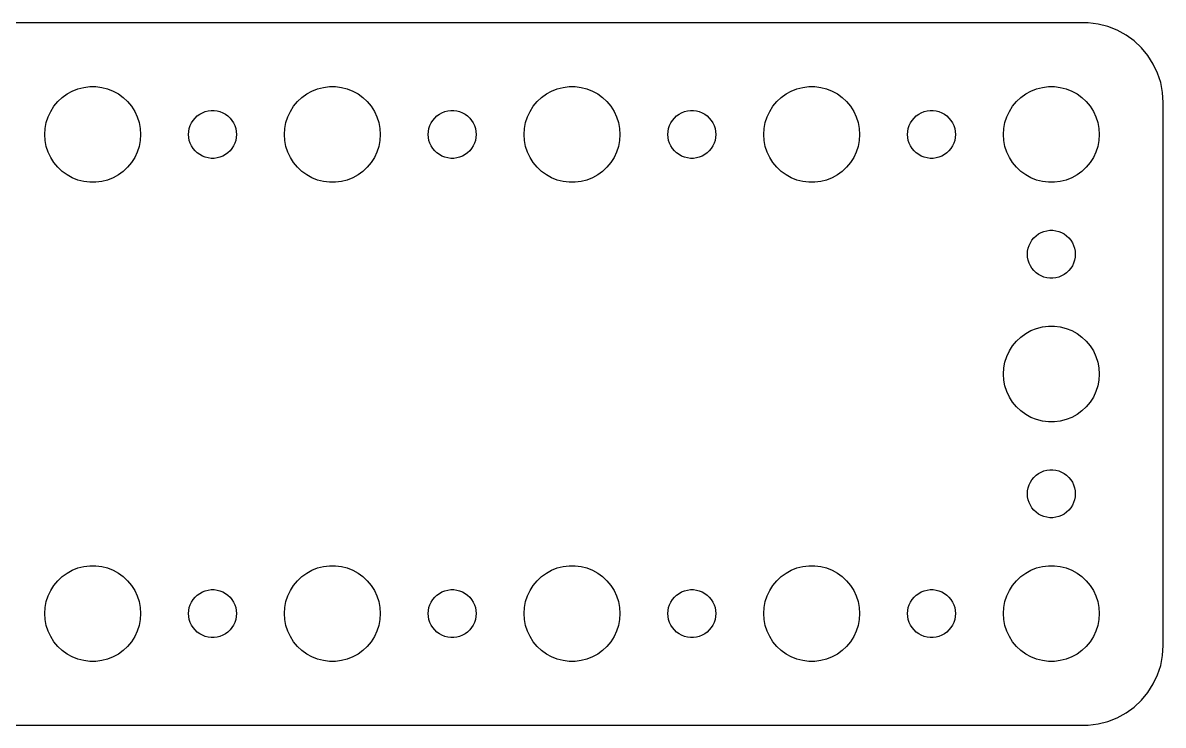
# Model space of a CAD drawing. Header units: metres. Extents: x -134 to 134, y -22 to 22.
# Drawn here: x 63.1 to 134.5, y -22 to 22 of the extents above; entities that cross this region are included whole.
import ezdxf

# ---------------------------------------------------------------- set-up
doc = ezdxf.new("R2010")
doc.units = ezdxf.units.M

msp = doc.modelspace()

# ---------------------------------------------------------------- linework, layer by layer
for p, q in [((129.814, 21.9901), (-129.814, 21.9901)), ((130.437, 21.9114), (129.814, 21.9901)), ((131.045, 21.7553), (130.437, 21.9114)), ((131.629, 21.5241), (131.045, 21.7553)), ((132.179, 21.2216), (131.629, 21.5241)), ((132.687, 20.8526), (132.179, 21.2216)), ((133.145, 20.4227), (132.687, 20.8526)), ((133.545, 19.9389), (133.145, 20.4227)), ((133.882, 19.4088), (133.545, 19.9389)), ((134.149, 18.8406), (133.882, 19.4088)), ((134.343, 18.2434), (134.149, 18.8406)), ((66.2227, 17.7145), (66.573, 17.8532)), ((66.573, 17.8532), (66.9379, 17.9469)), ((66.9379, 17.9469), (67.3116, 17.9941)), ((67.3116, 17.9941), (67.6884, 17.9941)), ((67.6884, 17.9941), (68.0621, 17.9469)), ((68.0621, 17.9469), (68.427, 17.8532)), ((68.427, 17.8532), (68.7773, 17.7145)), ((81.2227, 17.7145), (81.573, 17.8532)), ((81.573, 17.8532), (81.9379, 17.9469)), ((81.9379, 17.9469), (82.3116, 17.9941)), ((82.3116, 17.9941), (82.6884, 17.9941)), ((82.6884, 17.9941), (83.0621, 17.9469)), ((83.0621, 17.9469), (83.427, 17.8532)), ((83.427, 17.8532), (83.7773, 17.7145)), ((96.2227, 17.7145), (96.573, 17.8532)), ((96.573, 17.8532), (96.9379, 17.9469)), ((96.9379, 17.9469), (97.3116, 17.9941)), ((97.3116, 17.9941), (97.6884, 17.9941)), ((97.6884, 17.9941), (98.0621, 17.9469)), ((98.0621, 17.9469), (98.427, 17.8532)), ((98.427, 17.8532), (98.7773, 17.7145)), ((111.223, 17.7145), (111.573, 17.8532)), ((111.573, 17.8532), (111.938, 17.9469)), ((111.938, 17.9469), (112.312, 17.9941)), ((112.312, 17.9941), (112.688, 17.9941)), ((112.688, 17.9941), (113.062, 17.9469)), ((113.062, 17.9469), (113.427, 17.8532)), ((113.427, 17.8532), (113.777, 17.7145)), ((126.223, 17.7145), (126.573, 17.8532)), ((126.573, 17.8532), (126.938, 17.9469)), ((126.938, 17.9469), (127.312, 17.9941)), ((127.312, 17.9941), (127.688, 17.9941)), ((127.688, 17.9941), (128.062, 17.9469)), ((128.062, 17.9469), (128.427, 17.8532)), ((128.427, 17.8532), (128.777, 17.7145)), ((134.461, 17.6267), (134.343, 18.2434)), ((65.3131, 17.0536), (65.5877, 17.3115)), ((65.5877, 17.3115), (65.8925, 17.533)), ((65.8925, 17.533), (66.2227, 17.7145)), ((68.7773, 17.7145), (69.1075, 17.533)), ((69.1075, 17.533), (69.4123, 17.3115)), ((69.4123, 17.3115), (69.6869, 17.0536)), ((80.3131, 17.0536), (80.5877, 17.3115)), ((80.5877, 17.3115), (80.8925, 17.533)), ((80.8925, 17.533), (81.2227, 17.7145)), ((83.7773, 17.7145), (84.1075, 17.533)), ((84.1075, 17.533), (84.4123, 17.3115)), ((84.4123, 17.3115), (84.6869, 17.0536)), ((95.3131, 17.0536), (95.5877, 17.3115)), ((95.5877, 17.3115), (95.8925, 17.533)), ((95.8925, 17.533), (96.2227, 17.7145)), ((98.7773, 17.7145), (99.1075, 17.533)), ((99.1075, 17.533), (99.4123, 17.3115)), ((99.4123, 17.3115), (99.6869, 17.0536)), ((110.313, 17.0536), (110.588, 17.3115)), ((110.588, 17.3115), (110.893, 17.533)), ((110.893, 17.533), (111.223, 17.7145)), ((113.777, 17.7145), (114.107, 17.533)), ((114.107, 17.533), (114.412, 17.3115)), ((114.412, 17.3115), (114.687, 17.0536)), ((125.313, 17.0536), (125.588, 17.3115)), ((125.588, 17.3115), (125.893, 17.533)), ((125.893, 17.533), (126.223, 17.7145)), ((128.777, 17.7145), (129.107, 17.533)), ((129.107, 17.533), (129.412, 17.3115)), ((129.412, 17.3115), (129.687, 17.0536)), ((134.5, 17), (134.461, 17.6267)), ((64.7107, 16.1044), (64.8711, 16.4453)), ((64.8711, 16.4453), (65.073, 16.7634)), ((65.073, 16.7634), (65.3131, 17.0536)), ((69.6869, 17.0536), (69.927, 16.7634)), ((69.927, 16.7634), (70.1289, 16.4453)), ((70.1289, 16.4453), (70.2893, 16.1044)), ((74.3613, 16.3572), (74.5365, 16.4266)), ((74.5365, 16.4266), (74.7189, 16.4734)), ((74.7189, 16.4734), (74.9058, 16.497)), ((74.9058, 16.497), (75.0942, 16.497)), ((75.0942, 16.497), (75.2811, 16.4734)), ((75.2811, 16.4734), (75.4635, 16.4266)), ((75.4635, 16.4266), (75.6387, 16.3572)), ((79.7107, 16.1044), (79.8711, 16.4453)), ((79.8711, 16.4453), (80.073, 16.7634)), ((80.073, 16.7634), (80.3131, 17.0536)), ((84.6869, 17.0536), (84.927, 16.7634)), ((84.927, 16.7634), (85.1289, 16.4453)), ((85.1289, 16.4453), (85.2893, 16.1044)), ((89.3613, 16.3572), (89.5365, 16.4266)), ((89.5365, 16.4266), (89.7189, 16.4734)), ((89.7189, 16.4734), (89.9058, 16.497)), ((89.9058, 16.497), (90.0942, 16.497)), ((90.0942, 16.497), (90.2811, 16.4734)), ((90.2811, 16.4734), (90.4635, 16.4266)), ((90.4635, 16.4266), (90.6387, 16.3572)), ((94.7107, 16.1044), (94.8711, 16.4453)), ((94.8711, 16.4453), (95.073, 16.7634)), ((95.073, 16.7634), (95.3131, 17.0536)), ((99.6869, 17.0536), (99.927, 16.7634)), ((99.927, 16.7634), (100.129, 16.4453)), ((100.129, 16.4453), (100.289, 16.1044)), ((104.361, 16.3572), (104.536, 16.4266)), ((104.536, 16.4266), (104.719, 16.4734)), ((104.719, 16.4734), (104.906, 16.497)), ((104.906, 16.497), (105.094, 16.497)), ((105.094, 16.497), (105.281, 16.4734)), ((105.281, 16.4734), (105.464, 16.4266)), ((105.464, 16.4266), (105.639, 16.3572)), ((109.711, 16.1044), (109.871, 16.4453)), ((109.871, 16.4453), (110.073, 16.7634)), ((110.073, 16.7634), (110.313, 17.0536)), ((114.687, 17.0536), (114.927, 16.7634)), ((114.927, 16.7634), (115.129, 16.4453)), ((115.129, 16.4453), (115.289, 16.1044)), ((119.361, 16.3572), (119.536, 16.4266)), ((119.536, 16.4266), (119.719, 16.4734)), ((119.719, 16.4734), (119.906, 16.497)), ((119.906, 16.497), (120.094, 16.497)), ((120.094, 16.497), (120.281, 16.4734)), ((120.281, 16.4734), (120.464, 16.4266)), ((120.464, 16.4266), (120.639, 16.3572)), ((124.711, 16.1044), (124.871, 16.4453)), ((124.871, 16.4453), (125.073, 16.7634)), ((125.073, 16.7634), (125.313, 17.0536)), ((129.687, 17.0536), (129.927, 16.7634)), ((129.927, 16.7634), (130.129, 16.4453)), ((130.129, 16.4453), (130.289, 16.1044)), ((134.5, -17), (134.5, 17)), ((64.5237, 15.376), (64.5943, 15.7461)), ((64.5943, 15.7461), (64.7107, 16.1044)), ((70.2893, 16.1044), (70.4057, 15.7461)), ((70.4057, 15.7461), (70.4763, 15.376)), ((73.6053, 15.5522), (73.6855, 15.7226)), ((73.6855, 15.7226), (73.7865, 15.8817)), ((73.7865, 15.8817), (73.9065, 16.0268)), ((73.9065, 16.0268), (74.0439, 16.1558)), ((74.0439, 16.1558), (74.1963, 16.2665)), ((74.1963, 16.2665), (74.3613, 16.3572)), ((75.6387, 16.3572), (75.8037, 16.2665)), ((75.8037, 16.2665), (75.9561, 16.1558)), ((75.9561, 16.1558), (76.0934, 16.0268)), ((76.0934, 16.0268), (76.2135, 15.8817)), ((76.2135, 15.8817), (76.3145, 15.7226)), ((76.3145, 15.7226), (76.3947, 15.5522)), ((79.5237, 15.376), (79.5943, 15.7461)), ((79.5943, 15.7461), (79.7107, 16.1044)), ((85.2893, 16.1044), (85.4057, 15.7461)), ((85.4057, 15.7461), (85.4763, 15.376)), ((88.6053, 15.5522), (88.6855, 15.7226)), ((88.6855, 15.7226), (88.7865, 15.8817)), ((88.7865, 15.8817), (88.9065, 16.0268)), ((88.9065, 16.0268), (89.0439, 16.1558)), ((89.0439, 16.1558), (89.1963, 16.2665)), ((89.1963, 16.2665), (89.3613, 16.3572)), ((90.6387, 16.3572), (90.8037, 16.2665)), ((90.8037, 16.2665), (90.9561, 16.1558)), ((90.9561, 16.1558), (91.0934, 16.0268)), ((91.0934, 16.0268), (91.2135, 15.8817)), ((91.2135, 15.8817), (91.3145, 15.7226)), ((91.3145, 15.7226), (91.3947, 15.5522)), ((94.5237, 15.376), (94.5943, 15.7461)), ((94.5943, 15.7461), (94.7107, 16.1044)), ((100.289, 16.1044), (100.406, 15.7461)), ((100.406, 15.7461), (100.476, 15.376)), ((103.605, 15.5522), (103.686, 15.7226)), ((103.686, 15.7226), (103.786, 15.8817)), ((103.786, 15.8817), (103.907, 16.0268)), ((103.907, 16.0268), (104.044, 16.1558)), ((104.044, 16.1558), (104.196, 16.2665)), ((104.196, 16.2665), (104.361, 16.3572)), ((105.639, 16.3572), (105.804, 16.2665)), ((105.804, 16.2665), (105.956, 16.1558)), ((105.956, 16.1558), (106.093, 16.0268)), ((106.093, 16.0268), (106.214, 15.8817)), ((106.214, 15.8817), (106.314, 15.7226)), ((106.314, 15.7226), (106.395, 15.5522)), ((109.524, 15.376), (109.594, 15.7461)), ((109.594, 15.7461), (109.711, 16.1044)), ((115.289, 16.1044), (115.406, 15.7461)), ((115.406, 15.7461), (115.476, 15.376)), ((118.605, 15.5522), (118.686, 15.7226)), ((118.686, 15.7226), (118.786, 15.8817)), ((118.786, 15.8817), (118.907, 16.0268)), ((118.907, 16.0268), (119.044, 16.1558)), ((119.044, 16.1558), (119.196, 16.2665)), ((119.196, 16.2665), (119.361, 16.3572)), ((120.639, 16.3572), (120.804, 16.2665)), ((120.804, 16.2665), (120.956, 16.1558)), ((120.956, 16.1558), (121.093, 16.0268)), ((121.093, 16.0268), (121.214, 15.8817)), ((121.214, 15.8817), (121.314, 15.7226)), ((121.314, 15.7226), (121.395, 15.5522)), ((124.524, 15.376), (124.594, 15.7461)), ((124.594, 15.7461), (124.711, 16.1044)), ((130.289, 16.1044), (130.406, 15.7461)), ((130.406, 15.7461), (130.476, 15.376)), ((64.5, 15), (64.5237, 15.376)), ((64.5237, 14.624), (64.5, 15)), ((70.4763, 15.376), (70.5, 15)), ((70.5, 15), (70.4763, 14.624)), ((73.5, 15), (73.5118, 15.188)), ((73.5118, 14.812), (73.5, 15)), ((73.5118, 15.188), (73.5471, 15.373)), ((73.5471, 15.373), (73.6053, 15.5522)), ((76.3947, 15.5522), (76.4529, 15.373)), ((76.4529, 15.373), (76.4882, 15.188)), ((76.4882, 15.188), (76.5, 15)), ((76.5, 15), (76.4882, 14.812)), ((79.5, 15), (79.5237, 15.376)), ((79.5237, 14.624), (79.5, 15)), ((85.4763, 15.376), (85.5, 15)), ((85.5, 15), (85.4763, 14.624)), ((88.5, 15), (88.5118, 15.188)), ((88.5118, 14.812), (88.5, 15)), ((88.5118, 15.188), (88.5471, 15.373)), ((88.5471, 15.373), (88.6053, 15.5522)), ((91.3947, 15.5522), (91.4529, 15.373)), ((91.4529, 15.373), (91.4882, 15.188)), ((91.4882, 15.188), (91.5, 15)), ((91.5, 15), (91.4882, 14.812)), ((94.5, 15), (94.5237, 15.376)), ((94.5237, 14.624), (94.5, 15)), ((100.476, 15.376), (100.5, 15)), ((100.5, 15), (100.476, 14.624)), ((103.5, 15), (103.512, 15.188)), ((103.512, 14.812), (103.5, 15)), ((103.512, 15.188), (103.547, 15.373)), ((103.547, 15.373), (103.605, 15.5522)), ((106.395, 15.5522), (106.453, 15.373)), ((106.453, 15.373), (106.488, 15.188)), ((106.488, 15.188), (106.5, 15)), ((106.5, 15), (106.488, 14.812)), ((109.5, 15), (109.524, 15.376)), ((109.524, 14.624), (109.5, 15)), ((115.476, 15.376), (115.5, 15)), ((115.5, 15), (115.476, 14.624)), ((118.5, 15), (118.512, 15.188)), ((118.512, 14.812), (118.5, 15)), ((118.512, 15.188), (118.547, 15.373)), ((118.547, 15.373), (118.605, 15.5522)), ((121.395, 15.5522), (121.453, 15.373)), ((121.453, 15.373), (121.488, 15.188)), ((121.488, 15.188), (121.5, 15)), ((121.5, 15), (121.488, 14.812)), ((124.5, 15), (124.524, 15.376)), ((124.524, 14.624), (124.5, 15)), ((130.476, 15.376), (130.5, 15)), ((130.5, 15), (130.476, 14.624)), ((64.5943, 14.2539), (64.5237, 14.624)), ((70.4763, 14.624), (70.4057, 14.2539)), ((73.5471, 14.627), (73.5118, 14.812)), ((73.6053, 14.4478), (73.5471, 14.627)), ((73.6855, 14.2774), (73.6053, 14.4478)), ((73.7865, 14.1183), (73.6855, 14.2774)), ((76.3145, 14.2774), (76.2135, 14.1183)), ((76.3947, 14.4478), (76.3145, 14.2774)), ((76.4529, 14.627), (76.3947, 14.4478)), ((76.4882, 14.812), (76.4529, 14.627)), ((79.5943, 14.2539), (79.5237, 14.624)), ((85.4763, 14.624), (85.4057, 14.2539)), ((88.5471, 14.627), (88.5118, 14.812)), ((88.6053, 14.4478), (88.5471, 14.627)), ((88.6855, 14.2774), (88.6053, 14.4478)), ((88.7865, 14.1183), (88.6855, 14.2774)), ((91.3145, 14.2774), (91.2135, 14.1183)), ((91.3947, 14.4478), (91.3145, 14.2774)), ((91.4529, 14.627), (91.3947, 14.4478)), ((91.4882, 14.812), (91.4529, 14.627)), ((94.5943, 14.2539), (94.5237, 14.624)), ((100.476, 14.624), (100.406, 14.2539)), ((103.547, 14.627), (103.512, 14.812)), ((103.605, 14.4478), (103.547, 14.627)), ((103.686, 14.2774), (103.605, 14.4478)), ((103.786, 14.1183), (103.686, 14.2774)), ((106.314, 14.2774), (106.214, 14.1183)), ((106.395, 14.4478), (106.314, 14.2774)), ((106.453, 14.627), (106.395, 14.4478)), ((106.488, 14.812), (106.453, 14.627)), ((109.594, 14.2539), (109.524, 14.624)), ((115.476, 14.624), (115.406, 14.2539)), ((118.547, 14.627), (118.512, 14.812)), ((118.605, 14.4478), (118.547, 14.627)), ((118.686, 14.2774), (118.605, 14.4478)), ((118.786, 14.1183), (118.686, 14.2774)), ((121.314, 14.2774), (121.214, 14.1183)), ((121.395, 14.4478), (121.314, 14.2774)), ((121.453, 14.627), (121.395, 14.4478)), ((121.488, 14.812), (121.453, 14.627)), ((124.594, 14.2539), (124.524, 14.624)), ((130.476, 14.624), (130.406, 14.2539)), ((64.7107, 13.8956), (64.5943, 14.2539)), ((64.8711, 13.5547), (64.7107, 13.8956)), ((70.2893, 13.8956), (70.1289, 13.5547)), ((70.4057, 14.2539), (70.2893, 13.8956)), ((73.9065, 13.9732), (73.7865, 14.1183)), ((74.0439, 13.8442), (73.9065, 13.9732)), ((74.1963, 13.7335), (74.0439, 13.8442)), ((74.3613, 13.6427), (74.1963, 13.7335)), ((74.5365, 13.5734), (74.3613, 13.6427)), ((74.7189, 13.5266), (74.5365, 13.5734)), ((75.4635, 13.5734), (75.2811, 13.5266)), ((75.6387, 13.6427), (75.4635, 13.5734)), ((75.8037, 13.7335), (75.6387, 13.6427)), ((75.9561, 13.8442), (75.8037, 13.7335)), ((76.0934, 13.9732), (75.9561, 13.8442)), ((76.2135, 14.1183), (76.0934, 13.9732)), ((79.7107, 13.8956), (79.5943, 14.2539)), ((79.8711, 13.5547), (79.7107, 13.8956)), ((85.2893, 13.8956), (85.1289, 13.5547)), ((85.4057, 14.2539), (85.2893, 13.8956)), ((88.9065, 13.9732), (88.7865, 14.1183)), ((89.0439, 13.8442), (88.9065, 13.9732)), ((89.1963, 13.7335), (89.0439, 13.8442)), ((89.3613, 13.6427), (89.1963, 13.7335)), ((89.5365, 13.5734), (89.3613, 13.6427)), ((89.7189, 13.5266), (89.5365, 13.5734)), ((90.4635, 13.5734), (90.2811, 13.5266)), ((90.6387, 13.6427), (90.4635, 13.5734)), ((90.8037, 13.7335), (90.6387, 13.6427)), ((90.9561, 13.8442), (90.8037, 13.7335)), ((91.0934, 13.9732), (90.9561, 13.8442)), ((91.2135, 14.1183), (91.0934, 13.9732)), ((94.7107, 13.8956), (94.5943, 14.2539)), ((94.8711, 13.5547), (94.7107, 13.8956)), ((100.289, 13.8956), (100.129, 13.5547)), ((100.406, 14.2539), (100.289, 13.8956)), ((103.907, 13.9732), (103.786, 14.1183)), ((104.044, 13.8442), (103.907, 13.9732)), ((104.196, 13.7335), (104.044, 13.8442)), ((104.361, 13.6427), (104.196, 13.7335)), ((104.536, 13.5734), (104.361, 13.6427)), ((104.719, 13.5266), (104.536, 13.5734)), ((105.464, 13.5734), (105.281, 13.5266)), ((105.639, 13.6427), (105.464, 13.5734)), ((105.804, 13.7335), (105.639, 13.6427)), ((105.956, 13.8442), (105.804, 13.7335)), ((106.093, 13.9732), (105.956, 13.8442)), ((106.214, 14.1183), (106.093, 13.9732)), ((109.711, 13.8956), (109.594, 14.2539)), ((109.871, 13.5547), (109.711, 13.8956)), ((115.289, 13.8956), (115.129, 13.5547)), ((115.406, 14.2539), (115.289, 13.8956)), ((118.907, 13.9732), (118.786, 14.1183)), ((119.044, 13.8442), (118.907, 13.9732)), ((119.196, 13.7335), (119.044, 13.8442)), ((119.361, 13.6427), (119.196, 13.7335)), ((119.536, 13.5734), (119.361, 13.6427)), ((119.719, 13.5266), (119.536, 13.5734)), ((120.464, 13.5734), (120.281, 13.5266)), ((120.639, 13.6427), (120.464, 13.5734)), ((120.804, 13.7335), (120.639, 13.6427)), ((120.956, 13.8442), (120.804, 13.7335)), ((121.093, 13.9732), (120.956, 13.8442)), ((121.214, 14.1183), (121.093, 13.9732)), ((124.711, 13.8956), (124.594, 14.2539)), ((124.871, 13.5547), (124.711, 13.8956)), ((130.289, 13.8956), (130.129, 13.5547)), ((130.406, 14.2539), (130.289, 13.8956)), ((65.073, 13.2366), (64.8711, 13.5547)), ((65.3131, 12.9464), (65.073, 13.2366)), ((65.5877, 12.6884), (65.3131, 12.9464)), ((69.6869, 12.9464), (69.4123, 12.6884)), ((69.927, 13.2366), (69.6869, 12.9464)), ((70.1289, 13.5547), (69.927, 13.2366)), ((74.9058, 13.5029), (74.7189, 13.5266)), ((75.0942, 13.5029), (74.9058, 13.5029)), ((75.2811, 13.5266), (75.0942, 13.5029)), ((80.073, 13.2366), (79.8711, 13.5547)), ((80.3131, 12.9464), (80.073, 13.2366)), ((80.5877, 12.6884), (80.3131, 12.9464)), ((84.6869, 12.9464), (84.4123, 12.6884)), ((84.927, 13.2366), (84.6869, 12.9464)), ((85.1289, 13.5547), (84.927, 13.2366)), ((89.9058, 13.5029), (89.7189, 13.5266)), ((90.0942, 13.5029), (89.9058, 13.5029)), ((90.2811, 13.5266), (90.0942, 13.5029)), ((95.073, 13.2366), (94.8711, 13.5547)), ((95.3131, 12.9464), (95.073, 13.2366)), ((95.5877, 12.6884), (95.3131, 12.9464)), ((99.6869, 12.9464), (99.4123, 12.6884)), ((99.927, 13.2366), (99.6869, 12.9464)), ((100.129, 13.5547), (99.927, 13.2366)), ((104.906, 13.5029), (104.719, 13.5266)), ((105.094, 13.5029), (104.906, 13.5029)), ((105.281, 13.5266), (105.094, 13.5029)), ((110.073, 13.2366), (109.871, 13.5547)), ((110.313, 12.9464), (110.073, 13.2366)), ((110.588, 12.6884), (110.313, 12.9464)), ((114.687, 12.9464), (114.412, 12.6884)), ((114.927, 13.2366), (114.687, 12.9464)), ((115.129, 13.5547), (114.927, 13.2366)), ((119.906, 13.5029), (119.719, 13.5266)), ((120.094, 13.5029), (119.906, 13.5029)), ((120.281, 13.5266), (120.094, 13.5029)), ((125.073, 13.2366), (124.871, 13.5547)), ((125.313, 12.9464), (125.073, 13.2366)), ((125.588, 12.6884), (125.313, 12.9464)), ((129.687, 12.9464), (129.412, 12.6884)), ((129.927, 13.2366), (129.687, 12.9464)), ((130.129, 13.5547), (129.927, 13.2366)), ((65.8925, 12.467), (65.5877, 12.6884)), ((66.2227, 12.2855), (65.8925, 12.467)), ((66.573, 12.1468), (66.2227, 12.2855)), ((66.9379, 12.0531), (66.573, 12.1468)), ((68.427, 12.1468), (68.0621, 12.0531)), ((68.7773, 12.2855), (68.427, 12.1468)), ((69.1075, 12.467), (68.7773, 12.2855)), ((69.4123, 12.6884), (69.1075, 12.467)), ((80.8925, 12.467), (80.5877, 12.6884)), ((81.2227, 12.2855), (80.8925, 12.467)), ((81.573, 12.1468), (81.2227, 12.2855)), ((81.9379, 12.0531), (81.573, 12.1468)), ((83.427, 12.1468), (83.0621, 12.0531)), ((83.7773, 12.2855), (83.427, 12.1468)), ((84.1075, 12.467), (83.7773, 12.2855)), ((84.4123, 12.6884), (84.1075, 12.467)), ((95.8925, 12.467), (95.5877, 12.6884)), ((96.2227, 12.2855), (95.8925, 12.467)), ((96.573, 12.1468), (96.2227, 12.2855)), ((96.9379, 12.0531), (96.573, 12.1468)), ((98.427, 12.1468), (98.0621, 12.0531)), ((98.7773, 12.2855), (98.427, 12.1468)), ((99.1075, 12.467), (98.7773, 12.2855)), ((99.4123, 12.6884), (99.1075, 12.467)), ((110.893, 12.467), (110.588, 12.6884)), ((111.223, 12.2855), (110.893, 12.467)), ((111.573, 12.1468), (111.223, 12.2855)), ((111.938, 12.0531), (111.573, 12.1468)), ((113.427, 12.1468), (113.062, 12.0531)), ((113.777, 12.2855), (113.427, 12.1468)), ((114.107, 12.467), (113.777, 12.2855)), ((114.412, 12.6884), (114.107, 12.467)), ((125.893, 12.467), (125.588, 12.6884)), ((126.223, 12.2855), (125.893, 12.467)), ((126.573, 12.1468), (126.223, 12.2855)), ((126.938, 12.0531), (126.573, 12.1468)), ((128.427, 12.1468), (128.062, 12.0531)), ((128.777, 12.2855), (128.427, 12.1468)), ((129.107, 12.467), (128.777, 12.2855)), ((129.412, 12.6884), (129.107, 12.467)), ((67.3116, 12.0059), (66.9379, 12.0531)), ((67.6884, 12.0059), (67.3116, 12.0059)), ((68.0621, 12.0531), (67.6884, 12.0059)), ((82.3116, 12.0059), (81.9379, 12.0531)), ((82.6884, 12.0059), (82.3116, 12.0059)), ((83.0621, 12.0531), (82.6884, 12.0059)), ((97.3116, 12.0059), (96.9379, 12.0531)), ((97.6884, 12.0059), (97.3116, 12.0059)), ((98.0621, 12.0531), (97.6884, 12.0059)), ((112.312, 12.0059), (111.938, 12.0531)), ((112.688, 12.0059), (112.312, 12.0059)), ((113.062, 12.0531), (112.688, 12.0059)), ((127.312, 12.0059), (126.938, 12.0531)), ((127.688, 12.0059), (127.312, 12.0059)), ((128.062, 12.0531), (127.688, 12.0059)), ((126.407, 8.52681), (126.544, 8.65576)), ((126.544, 8.65576), (126.696, 8.76648)), ((126.696, 8.76648), (126.861, 8.85724)), ((126.861, 8.85724), (127.036, 8.92657)), ((127.036, 8.92657), (127.219, 8.97342)), ((127.219, 8.97342), (127.406, 8.99704)), ((127.406, 8.99704), (127.594, 8.99704)), ((127.594, 8.99704), (127.781, 8.97342)), ((127.781, 8.97342), (127.964, 8.92657)), ((127.964, 8.92657), (128.139, 8.85724)), ((128.139, 8.85724), (128.304, 8.76648)), ((128.304, 8.76648), (128.456, 8.65576)), ((128.456, 8.65576), (128.593, 8.52681)), ((126.012, 7.68799), (126.047, 7.87303)), ((126.047, 7.87303), (126.105, 8.05219)), ((126.105, 8.05219), (126.186, 8.22263)), ((126.186, 8.22263), (126.286, 8.38167)), ((126.286, 8.38167), (126.407, 8.52681)), ((128.593, 8.52681), (128.714, 8.38167)), ((128.714, 8.38167), (128.814, 8.22263)), ((128.814, 8.22263), (128.895, 8.05219)), ((128.895, 8.05219), (128.953, 7.87303)), ((128.953, 7.87303), (128.988, 7.68799)), ((126, 7.5), (126.012, 7.68799)), ((126.012, 7.312), (126, 7.5)), ((126.047, 7.12695), (126.012, 7.312)), ((128.988, 7.312), (128.953, 7.12695)), ((128.988, 7.68799), (129, 7.5)), ((129, 7.5), (128.988, 7.312)), ((126.105, 6.9478), (126.047, 7.12695)), ((126.186, 6.77736), (126.105, 6.9478)), ((126.286, 6.61832), (126.186, 6.77736)), ((126.407, 6.47318), (126.286, 6.61832)), ((126.544, 6.34422), (126.407, 6.47318)), ((128.593, 6.47318), (128.456, 6.34422)), ((128.714, 6.61832), (128.593, 6.47318)), ((128.814, 6.77736), (128.714, 6.61832)), ((128.895, 6.9478), (128.814, 6.77736)), ((128.953, 7.12695), (128.895, 6.9478)), ((126.696, 6.23351), (126.544, 6.34422)), ((126.861, 6.14275), (126.696, 6.23351)), ((127.036, 6.07341), (126.861, 6.14275)), ((127.219, 6.02657), (127.036, 6.07341)), ((127.406, 6.00294), (127.219, 6.02657)), ((127.594, 6.00294), (127.406, 6.00294)), ((127.781, 6.02657), (127.594, 6.00294)), ((127.964, 6.07341), (127.781, 6.02657)), ((128.139, 6.14275), (127.964, 6.07341)), ((128.304, 6.23351), (128.139, 6.14275)), ((128.456, 6.34422), (128.304, 6.23351)), ((126.573, 2.85316), (126.938, 2.94685)), ((126.938, 2.94685), (127.312, 2.99408)), ((127.312, 2.99408), (127.688, 2.99408)), ((127.688, 2.99408), (128.062, 2.94685)), ((128.062, 2.94685), (128.427, 2.85316)), ((125.313, 2.05363), (125.588, 2.31154)), ((125.588, 2.31154), (125.893, 2.53297)), ((125.893, 2.53297), (126.223, 2.71448)), ((126.223, 2.71448), (126.573, 2.85316)), ((128.427, 2.85316), (128.777, 2.71448)), ((128.777, 2.71448), (129.107, 2.53297)), ((129.107, 2.53297), (129.412, 2.31154)), ((129.412, 2.31154), (129.687, 2.05363)), ((124.711, 1.10437), (124.871, 1.44525)), ((124.871, 1.44525), (125.073, 1.76335)), ((125.073, 1.76335), (125.313, 2.05363)), ((129.687, 2.05363), (129.927, 1.76335)), ((129.927, 1.76335), (130.129, 1.44525)), ((130.129, 1.44525), (130.289, 1.10437)), ((124.524, 0.37599), (124.594, 0.74606)), ((124.594, 0.74606), (124.711, 1.10437)), ((130.289, 1.10437), (130.406, 0.74606)), ((130.406, 0.74606), (130.476, 0.37599)), ((124.5, 0), (124.524, 0.37599)), ((124.524, -0.37599), (124.5, 0)), ((130.476, 0.37599), (130.5, 0)), ((130.5, 0), (130.476, -0.37599)), ((124.594, -0.74606), (124.524, -0.37599)), ((130.476, -0.37599), (130.406, -0.74606)), ((124.711, -1.10437), (124.594, -0.74606)), ((124.871, -1.44525), (124.711, -1.10437)), ((130.289, -1.10437), (130.129, -1.44525)), ((130.406, -0.74606), (130.289, -1.10437)), ((125.073, -1.76335), (124.871, -1.44525)), ((125.313, -2.05363), (125.073, -1.76335)), ((125.588, -2.31154), (125.313, -2.05363)), ((129.687, -2.05363), (129.412, -2.31154)), ((129.927, -1.76335), (129.687, -2.05363)), ((130.129, -1.44525), (129.927, -1.76335)), ((125.893, -2.53297), (125.588, -2.31154)), ((126.223, -2.71448), (125.893, -2.53297)), ((126.573, -2.85316), (126.223, -2.71448)), ((126.938, -2.94685), (126.573, -2.85316)), ((128.427, -2.85316), (128.062, -2.94685)), ((128.777, -2.71448), (128.427, -2.85316)), ((129.107, -2.53297), (128.777, -2.71448)), ((129.412, -2.31154), (129.107, -2.53297)), ((127.312, -2.99408), (126.938, -2.94685)), ((127.688, -2.99408), (127.312, -2.99408)), ((128.062, -2.94685), (127.688, -2.99408)), ((126.407, -6.47318), (126.544, -6.34422)), ((126.544, -6.34422), (126.696, -6.23351)), ((126.696, -6.23351), (126.861, -6.14275)), ((126.861, -6.14275), (127.036, -6.07341)), ((127.036, -6.07341), (127.219, -6.02657)), ((127.219, -6.02657), (127.406, -6.00294)), ((127.406, -6.00294), (127.594, -6.00294)), ((127.594, -6.00294), (127.781, -6.02657)), ((127.781, -6.02657), (127.964, -6.07341)), ((127.964, -6.07341), (128.139, -6.14275)), ((128.139, -6.14275), (128.304, -6.23351)), ((128.304, -6.23351), (128.456, -6.34422)), ((128.456, -6.34422), (128.593, -6.47318)), ((126.012, -7.312), (126.047, -7.12695)), ((126.047, -7.12695), (126.105, -6.9478)), ((126.105, -6.9478), (126.186, -6.77736)), ((126.186, -6.77736), (126.286, -6.61832)), ((126.286, -6.61832), (126.407, -6.47318)), ((128.593, -6.47318), (128.714, -6.61832)), ((128.714, -6.61832), (128.814, -6.77736)), ((128.814, -6.77736), (128.895, -6.9478)), ((128.895, -6.9478), (128.953, -7.12695)), ((128.953, -7.12695), (128.988, -7.312)), ((126, -7.5), (126.012, -7.312)), ((126.012, -7.68799), (126, -7.5)), ((126.047, -7.87303), (126.012, -7.68799)), ((128.988, -7.68799), (128.953, -7.87303)), ((128.988, -7.312), (129, -7.5)), ((129, -7.5), (128.988, -7.68799)), ((126.105, -8.05219), (126.047, -7.87303)), ((126.186, -8.22263), (126.105, -8.05219)), ((126.286, -8.38167), (126.186, -8.22263)), ((126.407, -8.52681), (126.286, -8.38167)), ((126.544, -8.65576), (126.407, -8.52681)), ((128.593, -8.52681), (128.456, -8.65576)), ((128.714, -8.38167), (128.593, -8.52681)), ((128.814, -8.22263), (128.714, -8.38167)), ((128.895, -8.05219), (128.814, -8.22263)), ((128.953, -7.87303), (128.895, -8.05219)), ((126.696, -8.76648), (126.544, -8.65576)), ((126.861, -8.85724), (126.696, -8.76648)), ((127.036, -8.92657), (126.861, -8.85724)), ((127.219, -8.97342), (127.036, -8.92657)), ((127.406, -8.99704), (127.219, -8.97342)), ((127.594, -8.99704), (127.406, -8.99704)), ((127.781, -8.97342), (127.594, -8.99704)), ((127.964, -8.92657), (127.781, -8.97342)), ((128.139, -8.85724), (127.964, -8.92657)), ((128.304, -8.76648), (128.139, -8.85724)), ((128.456, -8.65576), (128.304, -8.76648)), ((66.573, -12.1468), (66.9379, -12.0531)), ((66.9379, -12.0531), (67.3116, -12.0059)), ((67.3116, -12.0059), (67.6884, -12.0059)), ((67.6884, -12.0059), (68.0621, -12.0531)), ((68.0621, -12.0531), (68.427, -12.1468)), ((81.573, -12.1468), (81.9379, -12.0531)), ((81.9379, -12.0531), (82.3116, -12.0059)), ((82.3116, -12.0059), (82.6884, -12.0059)), ((82.6884, -12.0059), (83.0621, -12.0531)), ((83.0621, -12.0531), (83.427, -12.1468)), ((96.573, -12.1468), (96.9379, -12.0531)), ((96.9379, -12.0531), (97.3116, -12.0059)), ((97.3116, -12.0059), (97.6884, -12.0059)), ((97.6884, -12.0059), (98.0621, -12.0531)), ((98.0621, -12.0531), (98.427, -12.1468)), ((111.573, -12.1468), (111.938, -12.0531)), ((111.938, -12.0531), (112.312, -12.0059)), ((112.312, -12.0059), (112.688, -12.0059)), ((112.688, -12.0059), (113.062, -12.0531)), ((113.062, -12.0531), (113.427, -12.1468)), ((126.573, -12.1468), (126.938, -12.0531)), ((126.938, -12.0531), (127.312, -12.0059)), ((127.312, -12.0059), (127.688, -12.0059)), ((127.688, -12.0059), (128.062, -12.0531)), ((128.062, -12.0531), (128.427, -12.1468)), ((65.3131, -12.9464), (65.5877, -12.6884)), ((65.5877, -12.6884), (65.8925, -12.467)), ((65.8925, -12.467), (66.2227, -12.2855)), ((66.2227, -12.2855), (66.573, -12.1468)), ((68.427, -12.1468), (68.7773, -12.2855)), ((68.7773, -12.2855), (69.1075, -12.467)), ((69.1075, -12.467), (69.4123, -12.6884)), ((69.4123, -12.6884), (69.6869, -12.9464)), ((80.3131, -12.9464), (80.5877, -12.6884)), ((80.5877, -12.6884), (80.8925, -12.467)), ((80.8925, -12.467), (81.2227, -12.2855)), ((81.2227, -12.2855), (81.573, -12.1468)), ((83.427, -12.1468), (83.7773, -12.2855)), ((83.7773, -12.2855), (84.1075, -12.467)), ((84.1075, -12.467), (84.4123, -12.6884)), ((84.4123, -12.6884), (84.6869, -12.9464)), ((95.3131, -12.9464), (95.5877, -12.6884)), ((95.5877, -12.6884), (95.8925, -12.467)), ((95.8925, -12.467), (96.2227, -12.2855)), ((96.2227, -12.2855), (96.573, -12.1468)), ((98.427, -12.1468), (98.7773, -12.2855)), ((98.7773, -12.2855), (99.1075, -12.467)), ((99.1075, -12.467), (99.4123, -12.6884)), ((99.4123, -12.6884), (99.6869, -12.9464)), ((110.313, -12.9464), (110.588, -12.6884)), ((110.588, -12.6884), (110.893, -12.467)), ((110.893, -12.467), (111.223, -12.2855)), ((111.223, -12.2855), (111.573, -12.1468)), ((113.427, -12.1468), (113.777, -12.2855)), ((113.777, -12.2855), (114.107, -12.467)), ((114.107, -12.467), (114.412, -12.6884)), ((114.412, -12.6884), (114.687, -12.9464)), ((125.313, -12.9464), (125.588, -12.6884)), ((125.588, -12.6884), (125.893, -12.467)), ((125.893, -12.467), (126.223, -12.2855)), ((126.223, -12.2855), (126.573, -12.1468)), ((128.427, -12.1468), (128.777, -12.2855)), ((128.777, -12.2855), (129.107, -12.467)), ((129.107, -12.467), (129.412, -12.6884)), ((129.412, -12.6884), (129.687, -12.9464)), ((64.7107, -13.8956), (64.8711, -13.5547)), ((64.8711, -13.5547), (65.073, -13.2366)), ((65.073, -13.2366), (65.3131, -12.9464)), ((69.6869, -12.9464), (69.927, -13.2366)), ((69.927, -13.2366), (70.1289, -13.5547)), ((70.1289, -13.5547), (70.2893, -13.8956)), ((74.5365, -13.5734), (74.7189, -13.5266)), ((74.7189, -13.5266), (74.9058, -13.5029)), ((74.9058, -13.5029), (75.0942, -13.5029)), ((75.0942, -13.5029), (75.2811, -13.5266)), ((75.2811, -13.5266), (75.4635, -13.5734)), ((79.7107, -13.8956), (79.8711, -13.5547)), ((79.8711, -13.5547), (80.073, -13.2366)), ((80.073, -13.2366), (80.3131, -12.9464)), ((84.6869, -12.9464), (84.927, -13.2366)), ((84.927, -13.2366), (85.1289, -13.5547)), ((85.1289, -13.5547), (85.2893, -13.8956)), ((89.5365, -13.5734), (89.7189, -13.5266)), ((89.7189, -13.5266), (89.9058, -13.5029)), ((89.9058, -13.5029), (90.0942, -13.5029)), ((90.0942, -13.5029), (90.2811, -13.5266)), ((90.2811, -13.5266), (90.4635, -13.5734)), ((94.7107, -13.8956), (94.8711, -13.5547)), ((94.8711, -13.5547), (95.073, -13.2366)), ((95.073, -13.2366), (95.3131, -12.9464)), ((99.6869, -12.9464), (99.927, -13.2366)), ((99.927, -13.2366), (100.129, -13.5547)), ((100.129, -13.5547), (100.289, -13.8956)), ((104.536, -13.5734), (104.719, -13.5266)), ((104.719, -13.5266), (104.906, -13.5029)), ((104.906, -13.5029), (105.094, -13.5029)), ((105.094, -13.5029), (105.281, -13.5266)), ((105.281, -13.5266), (105.464, -13.5734)), ((109.711, -13.8956), (109.871, -13.5547)), ((109.871, -13.5547), (110.073, -13.2366)), ((110.073, -13.2366), (110.313, -12.9464)), ((114.687, -12.9464), (114.927, -13.2366)), ((114.927, -13.2366), (115.129, -13.5547)), ((115.129, -13.5547), (115.289, -13.8956)), ((119.536, -13.5734), (119.719, -13.5266)), ((119.719, -13.5266), (119.906, -13.5029)), ((119.906, -13.5029), (120.094, -13.5029)), ((120.094, -13.5029), (120.281, -13.5266)), ((120.281, -13.5266), (120.464, -13.5734)), ((124.711, -13.8956), (124.871, -13.5547)), ((124.871, -13.5547), (125.073, -13.2366)), ((125.073, -13.2366), (125.313, -12.9464)), ((129.687, -12.9464), (129.927, -13.2366)), ((129.927, -13.2366), (130.129, -13.5547)), ((130.129, -13.5547), (130.289, -13.8956)), ((64.5237, -14.624), (64.5943, -14.2539)), ((64.5943, -14.2539), (64.7107, -13.8956)), ((70.2893, -13.8956), (70.4057, -14.2539)), ((70.4057, -14.2539), (70.4763, -14.624)), ((73.6855, -14.2774), (73.7865, -14.1183)), ((73.7865, -14.1183), (73.9065, -13.9732)), ((73.9065, -13.9732), (74.0439, -13.8442)), ((74.0439, -13.8442), (74.1963, -13.7335)), ((74.1963, -13.7335), (74.3613, -13.6427)), ((74.3613, -13.6427), (74.5365, -13.5734)), ((75.4635, -13.5734), (75.6387, -13.6427)), ((75.6387, -13.6427), (75.8037, -13.7335)), ((75.8037, -13.7335), (75.9561, -13.8442)), ((75.9561, -13.8442), (76.0934, -13.9732)), ((76.0934, -13.9732), (76.2135, -14.1183)), ((76.2135, -14.1183), (76.3145, -14.2774)), ((79.5237, -14.624), (79.5943, -14.2539)), ((79.5943, -14.2539), (79.7107, -13.8956)), ((85.2893, -13.8956), (85.4057, -14.2539)), ((85.4057, -14.2539), (85.4763, -14.624)), ((88.6855, -14.2774), (88.7865, -14.1183)), ((88.7865, -14.1183), (88.9065, -13.9732)), ((88.9065, -13.9732), (89.0439, -13.8442)), ((89.0439, -13.8442), (89.1963, -13.7335)), ((89.1963, -13.7335), (89.3613, -13.6427)), ((89.3613, -13.6427), (89.5365, -13.5734)), ((90.4635, -13.5734), (90.6387, -13.6427)), ((90.6387, -13.6427), (90.8037, -13.7335)), ((90.8037, -13.7335), (90.9561, -13.8442)), ((90.9561, -13.8442), (91.0934, -13.9732)), ((91.0934, -13.9732), (91.2135, -14.1183)), ((91.2135, -14.1183), (91.3145, -14.2774)), ((94.5237, -14.624), (94.5943, -14.2539)), ((94.5943, -14.2539), (94.7107, -13.8956)), ((100.289, -13.8956), (100.406, -14.2539)), ((100.406, -14.2539), (100.476, -14.624)), ((103.686, -14.2774), (103.786, -14.1183)), ((103.786, -14.1183), (103.907, -13.9732)), ((103.907, -13.9732), (104.044, -13.8442)), ((104.044, -13.8442), (104.196, -13.7335)), ((104.196, -13.7335), (104.361, -13.6427)), ((104.361, -13.6427), (104.536, -13.5734)), ((105.464, -13.5734), (105.639, -13.6427)), ((105.639, -13.6427), (105.804, -13.7335)), ((105.804, -13.7335), (105.956, -13.8442)), ((105.956, -13.8442), (106.093, -13.9732)), ((106.093, -13.9732), (106.214, -14.1183)), ((106.214, -14.1183), (106.314, -14.2774)), ((109.524, -14.624), (109.594, -14.2539)), ((109.594, -14.2539), (109.711, -13.8956)), ((115.289, -13.8956), (115.406, -14.2539)), ((115.406, -14.2539), (115.476, -14.624)), ((118.686, -14.2774), (118.786, -14.1183)), ((118.786, -14.1183), (118.907, -13.9732)), ((118.907, -13.9732), (119.044, -13.8442)), ((119.044, -13.8442), (119.196, -13.7335)), ((119.196, -13.7335), (119.361, -13.6427)), ((119.361, -13.6427), (119.536, -13.5734)), ((120.464, -13.5734), (120.639, -13.6427)), ((120.639, -13.6427), (120.804, -13.7335)), ((120.804, -13.7335), (120.956, -13.8442)), ((120.956, -13.8442), (121.093, -13.9732)), ((121.093, -13.9732), (121.214, -14.1183)), ((121.214, -14.1183), (121.314, -14.2774)), ((124.524, -14.624), (124.594, -14.2539)), ((124.594, -14.2539), (124.711, -13.8956)), ((130.289, -13.8956), (130.406, -14.2539)), ((130.406, -14.2539), (130.476, -14.624)), ((64.5, -15), (64.5237, -14.624)), ((70.4763, -14.624), (70.5, -15)), ((73.5, -15), (73.5118, -14.812)), ((73.5118, -14.812), (73.5471, -14.627)), ((73.5471, -14.627), (73.6053, -14.4478)), ((73.6053, -14.4478), (73.6855, -14.2774)), ((76.3145, -14.2774), (76.3947, -14.4478)), ((76.3947, -14.4478), (76.4529, -14.627)), ((76.4529, -14.627), (76.4882, -14.812)), ((76.4882, -14.812), (76.5, -15)), ((79.5, -15), (79.5237, -14.624)), ((85.4763, -14.624), (85.5, -15)), ((88.5, -15), (88.5118, -14.812)), ((88.5118, -14.812), (88.5471, -14.627)), ((88.5471, -14.627), (88.6053, -14.4478)), ((88.6053, -14.4478), (88.6855, -14.2774)), ((91.3145, -14.2774), (91.3947, -14.4478)), ((91.3947, -14.4478), (91.4529, -14.627)), ((91.4529, -14.627), (91.4882, -14.812)), ((91.4882, -14.812), (91.5, -15)), ((94.5, -15), (94.5237, -14.624)), ((100.476, -14.624), (100.5, -15)), ((103.5, -15), (103.512, -14.812)), ((103.512, -14.812), (103.547, -14.627)), ((103.547, -14.627), (103.605, -14.4478)), ((103.605, -14.4478), (103.686, -14.2774)), ((106.314, -14.2774), (106.395, -14.4478)), ((106.395, -14.4478), (106.453, -14.627)), ((106.453, -14.627), (106.488, -14.812)), ((106.488, -14.812), (106.5, -15)), ((109.5, -15), (109.524, -14.624)), ((115.476, -14.624), (115.5, -15)), ((118.5, -15), (118.512, -14.812)), ((118.512, -14.812), (118.547, -14.627)), ((118.547, -14.627), (118.605, -14.4478)), ((118.605, -14.4478), (118.686, -14.2774)), ((121.314, -14.2774), (121.395, -14.4478)), ((121.395, -14.4478), (121.453, -14.627)), ((121.453, -14.627), (121.488, -14.812)), ((121.488, -14.812), (121.5, -15)), ((124.5, -15), (124.524, -14.624)), ((130.476, -14.624), (130.5, -15)), ((64.5237, -15.376), (64.5, -15)), ((64.5943, -15.7461), (64.5237, -15.376)), ((70.4763, -15.376), (70.4057, -15.7461)), ((70.5, -15), (70.4763, -15.376)), ((73.5118, -15.188), (73.5, -15)), ((73.5471, -15.373), (73.5118, -15.188)), ((73.6053, -15.5522), (73.5471, -15.373)), ((73.6855, -15.7226), (73.6053, -15.5522)), ((76.3947, -15.5522), (76.3145, -15.7226)), ((76.4529, -15.373), (76.3947, -15.5522)), ((76.4882, -15.188), (76.4529, -15.373)), ((76.5, -15), (76.4882, -15.188)), ((79.5237, -15.376), (79.5, -15)), ((79.5943, -15.7461), (79.5237, -15.376)), ((85.4763, -15.376), (85.4057, -15.7461)), ((85.5, -15), (85.4763, -15.376)), ((88.5118, -15.188), (88.5, -15)), ((88.5471, -15.373), (88.5118, -15.188)), ((88.6053, -15.5522), (88.5471, -15.373)), ((88.6855, -15.7226), (88.6053, -15.5522)), ((91.3947, -15.5522), (91.3145, -15.7226)), ((91.4529, -15.373), (91.3947, -15.5522)), ((91.4882, -15.188), (91.4529, -15.373)), ((91.5, -15), (91.4882, -15.188)), ((94.5237, -15.376), (94.5, -15)), ((94.5943, -15.7461), (94.5237, -15.376)), ((100.476, -15.376), (100.406, -15.7461)), ((100.5, -15), (100.476, -15.376)), ((103.512, -15.188), (103.5, -15)), ((103.547, -15.373), (103.512, -15.188)), ((103.605, -15.5522), (103.547, -15.373)), ((103.686, -15.7226), (103.605, -15.5522)), ((106.395, -15.5522), (106.314, -15.7226)), ((106.453, -15.373), (106.395, -15.5522)), ((106.488, -15.188), (106.453, -15.373)), ((106.5, -15), (106.488, -15.188)), ((109.524, -15.376), (109.5, -15)), ((109.594, -15.7461), (109.524, -15.376)), ((115.476, -15.376), (115.406, -15.7461)), ((115.5, -15), (115.476, -15.376)), ((118.512, -15.188), (118.5, -15)), ((118.547, -15.373), (118.512, -15.188)), ((118.605, -15.5522), (118.547, -15.373)), ((118.686, -15.7226), (118.605, -15.5522)), ((121.395, -15.5522), (121.314, -15.7226)), ((121.453, -15.373), (121.395, -15.5522)), ((121.488, -15.188), (121.453, -15.373)), ((121.5, -15), (121.488, -15.188)), ((124.524, -15.376), (124.5, -15)), ((124.594, -15.7461), (124.524, -15.376)), ((130.476, -15.376), (130.406, -15.7461)), ((130.5, -15), (130.476, -15.376)), ((64.7107, -16.1044), (64.5943, -15.7461)), ((64.8711, -16.4453), (64.7107, -16.1044)), ((70.2893, -16.1044), (70.1289, -16.4453)), ((70.4057, -15.7461), (70.2893, -16.1044)), ((73.7865, -15.8817), (73.6855, -15.7226)), ((73.9065, -16.0268), (73.7865, -15.8817)), ((74.0439, -16.1558), (73.9065, -16.0268)), ((74.1963, -16.2665), (74.0439, -16.1558)), ((74.3613, -16.3572), (74.1963, -16.2665)), ((74.5365, -16.4266), (74.3613, -16.3572)), ((75.6387, -16.3572), (75.4635, -16.4266)), ((75.8037, -16.2665), (75.6387, -16.3572)), ((75.9561, -16.1558), (75.8037, -16.2665)), ((76.0934, -16.0268), (75.9561, -16.1558)), ((76.2135, -15.8817), (76.0934, -16.0268)), ((76.3145, -15.7226), (76.2135, -15.8817)), ((79.7107, -16.1044), (79.5943, -15.7461)), ((79.8711, -16.4453), (79.7107, -16.1044)), ((85.2893, -16.1044), (85.1289, -16.4453)), ((85.4057, -15.7461), (85.2893, -16.1044)), ((88.7865, -15.8817), (88.6855, -15.7226)), ((88.9065, -16.0268), (88.7865, -15.8817)), ((89.0439, -16.1558), (88.9065, -16.0268)), ((89.1963, -16.2665), (89.0439, -16.1558)), ((89.3613, -16.3572), (89.1963, -16.2665)), ((89.5365, -16.4266), (89.3613, -16.3572)), ((90.6387, -16.3572), (90.4635, -16.4266)), ((90.8037, -16.2665), (90.6387, -16.3572)), ((90.9561, -16.1558), (90.8037, -16.2665)), ((91.0934, -16.0268), (90.9561, -16.1558)), ((91.2135, -15.8817), (91.0934, -16.0268)), ((91.3145, -15.7226), (91.2135, -15.8817)), ((94.7107, -16.1044), (94.5943, -15.7461)), ((94.8711, -16.4453), (94.7107, -16.1044)), ((100.289, -16.1044), (100.129, -16.4453)), ((100.406, -15.7461), (100.289, -16.1044)), ((103.786, -15.8817), (103.686, -15.7226)), ((103.907, -16.0268), (103.786, -15.8817)), ((104.044, -16.1558), (103.907, -16.0268)), ((104.196, -16.2665), (104.044, -16.1558)), ((104.361, -16.3572), (104.196, -16.2665)), ((104.536, -16.4266), (104.361, -16.3572)), ((105.639, -16.3572), (105.464, -16.4266)), ((105.804, -16.2665), (105.639, -16.3572)), ((105.956, -16.1558), (105.804, -16.2665)), ((106.093, -16.0268), (105.956, -16.1558)), ((106.214, -15.8817), (106.093, -16.0268)), ((106.314, -15.7226), (106.214, -15.8817)), ((109.711, -16.1044), (109.594, -15.7461)), ((109.871, -16.4453), (109.711, -16.1044)), ((115.289, -16.1044), (115.129, -16.4453)), ((115.406, -15.7461), (115.289, -16.1044)), ((118.786, -15.8817), (118.686, -15.7226)), ((118.907, -16.0268), (118.786, -15.8817)), ((119.044, -16.1558), (118.907, -16.0268)), ((119.196, -16.2665), (119.044, -16.1558)), ((119.361, -16.3572), (119.196, -16.2665)), ((119.536, -16.4266), (119.361, -16.3572)), ((120.639, -16.3572), (120.464, -16.4266)), ((120.804, -16.2665), (120.639, -16.3572)), ((120.956, -16.1558), (120.804, -16.2665)), ((121.093, -16.0268), (120.956, -16.1558)), ((121.214, -15.8817), (121.093, -16.0268)), ((121.314, -15.7226), (121.214, -15.8817)), ((124.711, -16.1044), (124.594, -15.7461)), ((124.871, -16.4453), (124.711, -16.1044)), ((130.289, -16.1044), (130.129, -16.4453)), ((130.406, -15.7461), (130.289, -16.1044)), ((65.073, -16.7634), (64.8711, -16.4453)), ((65.3131, -17.0536), (65.073, -16.7634)), ((65.5877, -17.3115), (65.3131, -17.0536)), ((69.6869, -17.0536), (69.4123, -17.3115)), ((69.927, -16.7634), (69.6869, -17.0536)), ((70.1289, -16.4453), (69.927, -16.7634)), ((74.7189, -16.4734), (74.5365, -16.4266)), ((74.9058, -16.497), (74.7189, -16.4734)), ((75.0942, -16.497), (74.9058, -16.497)), ((75.2811, -16.4734), (75.0942, -16.497)), ((75.4635, -16.4266), (75.2811, -16.4734)), ((80.073, -16.7634), (79.8711, -16.4453)), ((80.3131, -17.0536), (80.073, -16.7634)), ((80.5877, -17.3115), (80.3131, -17.0536)), ((84.6869, -17.0536), (84.4123, -17.3115)), ((84.927, -16.7634), (84.6869, -17.0536)), ((85.1289, -16.4453), (84.927, -16.7634)), ((89.7189, -16.4734), (89.5365, -16.4266)), ((89.9058, -16.497), (89.7189, -16.4734)), ((90.0942, -16.497), (89.9058, -16.497)), ((90.2811, -16.4734), (90.0942, -16.497)), ((90.4635, -16.4266), (90.2811, -16.4734)), ((95.073, -16.7634), (94.8711, -16.4453)), ((95.3131, -17.0536), (95.073, -16.7634)), ((95.5877, -17.3115), (95.3131, -17.0536)), ((99.6869, -17.0536), (99.4123, -17.3115)), ((99.927, -16.7634), (99.6869, -17.0536)), ((100.129, -16.4453), (99.927, -16.7634)), ((104.719, -16.4734), (104.536, -16.4266)), ((104.906, -16.497), (104.719, -16.4734)), ((105.094, -16.497), (104.906, -16.497)), ((105.281, -16.4734), (105.094, -16.497)), ((105.464, -16.4266), (105.281, -16.4734)), ((110.073, -16.7634), (109.871, -16.4453)), ((110.313, -17.0536), (110.073, -16.7634)), ((110.588, -17.3115), (110.313, -17.0536)), ((114.687, -17.0536), (114.412, -17.3115)), ((114.927, -16.7634), (114.687, -17.0536)), ((115.129, -16.4453), (114.927, -16.7634)), ((119.719, -16.4734), (119.536, -16.4266)), ((119.906, -16.497), (119.719, -16.4734)), ((120.094, -16.497), (119.906, -16.497)), ((120.281, -16.4734), (120.094, -16.497)), ((120.464, -16.4266), (120.281, -16.4734)), ((125.073, -16.7634), (124.871, -16.4453)), ((125.313, -17.0536), (125.073, -16.7634)), ((125.588, -17.3115), (125.313, -17.0536)), ((129.687, -17.0536), (129.412, -17.3115)), ((129.927, -16.7634), (129.687, -17.0536)), ((130.129, -16.4453), (129.927, -16.7634)), ((134.461, -17.6267), (134.5, -17)), ((65.8925, -17.533), (65.5877, -17.3115)), ((66.2227, -17.7145), (65.8925, -17.533)), ((66.573, -17.8532), (66.2227, -17.7145)), ((68.7773, -17.7145), (68.427, -17.8532)), ((69.1075, -17.533), (68.7773, -17.7145)), ((69.4123, -17.3115), (69.1075, -17.533)), ((80.8925, -17.533), (80.5877, -17.3115)), ((81.2227, -17.7145), (80.8925, -17.533)), ((81.573, -17.8532), (81.2227, -17.7145)), ((83.7773, -17.7145), (83.427, -17.8532)), ((84.1075, -17.533), (83.7773, -17.7145)), ((84.4123, -17.3115), (84.1075, -17.533)), ((95.8925, -17.533), (95.5877, -17.3115)), ((96.2227, -17.7145), (95.8925, -17.533)), ((96.573, -17.8532), (96.2227, -17.7145)), ((98.7773, -17.7145), (98.427, -17.8532)), ((99.1075, -17.533), (98.7773, -17.7145)), ((99.4123, -17.3115), (99.1075, -17.533)), ((110.893, -17.533), (110.588, -17.3115)), ((111.223, -17.7145), (110.893, -17.533)), ((111.573, -17.8532), (111.223, -17.7145)), ((113.777, -17.7145), (113.427, -17.8532)), ((114.107, -17.533), (113.777, -17.7145)), ((114.412, -17.3115), (114.107, -17.533)), ((125.893, -17.533), (125.588, -17.3115)), ((126.223, -17.7145), (125.893, -17.533)), ((126.573, -17.8532), (126.223, -17.7145)), ((128.777, -17.7145), (128.427, -17.8532)), ((129.107, -17.533), (128.777, -17.7145)), ((129.412, -17.3115), (129.107, -17.533)), ((134.343, -18.2434), (134.461, -17.6267)), ((66.9379, -17.9469), (66.573, -17.8532)), ((67.3116, -17.9941), (66.9379, -17.9469)), ((67.6884, -17.9941), (67.3116, -17.9941)), ((68.0621, -17.9469), (67.6884, -17.9941)), ((68.427, -17.8532), (68.0621, -17.9469)), ((81.9379, -17.9469), (81.573, -17.8532)), ((82.3116, -17.9941), (81.9379, -17.9469)), ((82.6884, -17.9941), (82.3116, -17.9941)), ((83.0621, -17.9469), (82.6884, -17.9941)), ((83.427, -17.8532), (83.0621, -17.9469)), ((96.9379, -17.9469), (96.573, -17.8532)), ((97.3116, -17.9941), (96.9379, -17.9469)), ((97.6884, -17.9941), (97.3116, -17.9941)), ((98.0621, -17.9469), (97.6884, -17.9941)), ((98.427, -17.8532), (98.0621, -17.9469)), ((111.938, -17.9469), (111.573, -17.8532)), ((112.312, -17.9941), (111.938, -17.9469)), ((112.688, -17.9941), (112.312, -17.9941)), ((113.062, -17.9469), (112.688, -17.9941)), ((113.427, -17.8532), (113.062, -17.9469)), ((126.938, -17.9469), (126.573, -17.8532)), ((127.312, -17.9941), (126.938, -17.9469)), ((127.688, -17.9941), (127.312, -17.9941)), ((128.062, -17.9469), (127.688, -17.9941)), ((128.427, -17.8532), (128.062, -17.9469)), ((134.149, -18.8406), (134.343, -18.2434)), ((133.882, -19.4088), (134.149, -18.8406)), ((133.145, -20.4227), (133.545, -19.9389)), ((133.545, -19.9389), (133.882, -19.4088)), ((132.687, -20.8526), (133.145, -20.4227)), ((131.629, -21.5241), (132.179, -21.2216)), ((132.179, -21.2216), (132.687, -20.8526)), ((-129.814, -21.9901), (129.814, -21.9901)), ((129.814, -21.9901), (130.437, -21.9114)), ((130.437, -21.9114), (131.045, -21.7553)), ((131.045, -21.7553), (131.629, -21.5241))]:
    msp.add_line(p, q)

doc.saveas('drawing.dxf')
